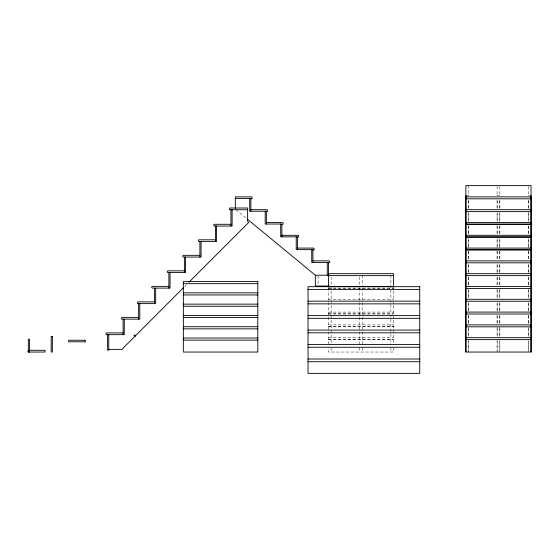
<?xml version="1.0" encoding="UTF-8"?>
<svg xmlns="http://www.w3.org/2000/svg" width="559" height="559" viewBox="0 0 559 559"><rect width="100%" height="100%" fill="white"/><g stroke="black" fill="none" stroke-linecap="round" stroke-linejoin="round"><path stroke-width="0.42" stroke-dasharray="2.79 2.1" d="M468.603 352.037L468.603 340.724M468.603 336.378L468.603 327.679M468.603 323.326L468.603 315.5M468.603 311.153L468.603 302.454M468.603 298.101L468.603 289.401M468.603 285.055L468.603 276.356M468.603 272.876L468.603 264.176M468.603 251.131L468.603 259.83L468.603 250.488M468.603 247.651L468.603 238.085M468.603 233.732L468.603 225.906M468.603 221.553L468.603 211.987M468.603 208.507L468.603 199.808M497.112 352.037L497.112 340.724M497.112 336.378L497.112 327.679M497.112 323.326L497.112 315.5M497.112 311.153L497.112 302.454M497.112 298.101L497.112 289.401M497.112 285.055L497.112 276.356M497.112 272.876L497.112 264.176M497.112 251.131L497.112 259.83L497.112 250.488M497.112 247.651L497.112 238.085M497.112 233.732L497.112 225.906M497.112 221.553L497.112 211.987M497.112 208.507L497.112 199.808M499.823 351.164L499.823 340.724M499.823 336.378L499.823 327.679M499.823 323.326L499.823 315.5M499.823 311.153L499.823 302.454M499.823 298.101L499.823 289.401M499.823 285.055L499.823 276.356M499.823 272.876L499.823 264.176M499.823 251.131L499.823 259.83L499.823 250.488M499.823 247.651L499.823 238.085M499.823 233.732L499.823 225.906M499.823 221.553L499.823 211.987M499.823 208.507L499.823 199.808M528.332 351.164L528.332 340.724M528.332 336.378L528.332 327.679M528.332 323.326L528.332 315.5M528.332 311.153L528.332 302.454M528.332 298.101L528.332 289.401M528.332 285.055L528.332 276.356M528.332 272.876L528.332 264.176M528.332 251.131L528.332 259.83L528.332 250.488M528.332 247.651L528.332 238.085M528.332 233.732L528.332 225.906M528.332 221.553L528.332 211.987M528.332 208.507L528.332 199.808M184.575 286.606L187.041 284.14M466.562 195.461L468.603 195.461M497.112 195.461L499.823 195.461M528.332 195.461L529.694 195.461M328.419 288.032L393.585 288.032M328.419 288.423L393.585 288.423M328.419 299.282L393.585 299.282M328.419 312.083L393.585 312.083M328.419 313.634L393.585 313.634M328.419 314.018L393.585 314.018M328.419 324.884L393.585 324.884M328.419 326.435L393.585 326.435M328.419 326.819L393.585 326.819M328.419 337.685L393.585 337.685M328.419 339.236L393.585 339.236M328.419 339.62L393.585 339.62M236.003 209.772L246.757 218.653M528.332 186.454L528.332 195.874M528.332 200.136L528.332 208.675M528.332 212.085L528.332 221.476M528.332 225.738L528.332 234.27M528.332 238.539L528.332 247.071M528.332 264.141L528.332 272.673M528.332 276.943L528.332 285.474M528.332 288.884L528.332 298.275M528.332 302.538L528.332 311.077M528.332 315.339L528.332 323.871M528.332 327.288L528.332 336.672M528.332 340.941L528.332 351.178M499.823 186.454L499.823 195.874M499.823 200.136L499.823 208.675M499.823 212.085L499.823 221.476M499.823 225.738L499.823 234.27M499.823 238.539L499.823 247.071M499.823 264.141L499.823 272.673M499.823 276.943L499.823 285.474M499.823 288.884L499.823 298.275M499.823 302.538L499.823 311.077M499.823 315.339L499.823 323.871M499.823 327.288L499.823 336.672M499.823 340.941L499.823 351.178M497.112 186.454L497.112 195.874M497.112 200.136L497.112 208.675M497.112 212.085L497.112 221.476M497.112 225.738L497.112 234.27M497.112 238.539L497.112 247.071M497.112 264.141L497.112 272.673M497.112 276.943L497.112 285.474M497.112 288.884L497.112 298.275M497.112 302.538L497.112 311.077M497.112 315.339L497.112 323.871M497.112 327.288L497.112 336.672M497.112 340.941L497.112 351.178M468.603 185.63L468.603 195.874M468.603 200.136L468.603 208.675M468.603 212.085L468.603 221.476M468.603 225.738L468.603 234.27M468.603 238.539L468.603 247.071M468.603 264.141L468.603 272.673M468.603 276.943L468.603 285.474M468.603 288.884L468.603 298.275M468.603 302.538L468.603 311.077M468.603 315.339L468.603 323.871M468.603 327.288L468.603 336.672M468.603 340.941L468.603 351.178M393.585 286.019L393.585 344.218M393.585 347.691L393.585 352.037L328.419 352.037L328.419 347.691M390.867 275.231L390.867 344.218M390.867 347.691L390.867 352.037M362.358 275.231L362.358 286.019M362.358 287.759L362.358 344.218M362.358 347.691L362.358 352.037M359.647 276.894L359.647 285.474M359.647 287.759L359.647 344.218M359.647 347.691L359.647 352.037M331.138 276.894L331.138 285.474M331.138 286.019L331.138 344.218M331.138 347.691L331.138 352.037M328.419 287.759L328.419 344.218M318.057 276.062L318.057 285.195"/><path stroke-width="0.84" d="M531.05 195.461L531.05 352.037L465.885 352.037L465.885 195.461M183.338 287.836L121.89 349.389L108.753 349.389M188.886 282.288L248.713 222.461L247.616 221.364L247.616 208.004L230.161 208.004A0.873 0.873 0 0 0 229.288 208.877A0.873 0.873 0 0 0 230.161 209.751L247.616 209.751M465.885 196.88L531.05 196.88M235.325 198.431L250.844 198.431L250.844 211.232M250.844 198.822L251.424 198.822A0.992 0.992 0 0 0 251.424 196.88L235.325 196.88L235.325 208.388M465.885 198.822L531.05 198.822M250.844 209.681L266.943 209.681A0.992 0.992 0 0 1 266.943 211.623L266.357 211.623M465.885 209.681L531.05 209.681M465.885 211.623L531.05 211.623M266.357 222.482L282.456 222.482A0.992 0.992 0 0 1 282.456 224.418L281.876 224.418M465.885 222.482L531.05 222.482M465.885 224.033L531.05 224.033M230.937 224.299L214.649 224.299A0.873 0.873 0 0 0 213.776 225.172A0.873 0.873 0 0 0 214.649 226.046L232.104 226.046L232.104 209.751M465.885 224.418L531.05 224.418M281.876 235.283L297.968 235.283A0.992 0.992 0 0 1 297.968 237.219L297.388 237.219M465.885 235.283L531.05 235.283M465.885 236.834L531.05 236.834M465.885 237.219L531.05 237.219M215.425 239.811L199.13 239.811A0.873 0.873 0 0 0 198.256 240.684A0.873 0.873 0 0 0 199.13 241.558L216.585 241.558L216.585 226.046M297.388 248.084L313.487 248.084A0.992 0.992 0 0 1 313.487 250.02L312.907 250.02M465.885 248.084L531.05 248.084M465.885 249.635L531.05 249.635M465.885 250.02L531.05 250.02M199.905 255.33L183.618 255.33A0.873 0.873 0 0 0 182.744 256.204A0.873 0.873 0 0 0 183.618 257.07L201.072 257.07L201.072 241.558M312.907 260.878L328.999 260.878A0.992 0.992 0 0 1 328.999 262.821L328.419 262.821M465.885 260.878L531.05 260.878M465.885 262.821L531.05 262.821M184.393 270.842L168.098 270.842A0.873 0.873 0 0 0 167.225 271.716A0.873 0.873 0 0 0 168.098 272.589L185.553 272.589L185.553 257.07M328.419 273.679L393.585 273.679L393.585 287.179M465.885 273.679L531.05 273.679M247.434 219.205L315.346 275.231L328.971 275.231M328.419 275.622L393.585 275.622M465.885 275.622L531.05 275.622M183.338 283.665L257.811 283.665M329.328 286.019L315.346 286.019L315.346 275.231M168.874 286.362L152.586 286.362A0.873 0.873 0 0 0 151.713 287.228A0.873 0.873 0 0 0 152.586 288.102L170.041 288.102L170.041 272.589M328.419 286.481L393.585 286.481M465.885 286.481L531.05 286.481M465.885 288.423L531.05 288.423M308.03 289.401L419.739 289.401M183.338 292.846L257.811 292.846M183.338 294.963L257.811 294.963M465.885 299.282L531.05 299.282M308.03 301.154L419.739 301.154M465.885 301.224L531.05 301.224M154.522 301.874L138.234 301.874A0.873 0.873 0 0 0 137.36 302.747A0.873 0.873 0 0 0 138.234 303.621L155.688 303.621L155.688 288.102M308.03 303.865L419.739 303.865M183.338 304.138L257.811 304.138M183.338 306.255L257.811 306.255M465.885 312.083L531.05 312.083M465.885 314.018L531.05 314.018M183.338 315.437L257.811 315.437M308.03 315.618L419.739 315.618M138.625 317.386L122.33 317.386A0.873 0.873 0 0 0 121.457 318.26A0.873 0.873 0 0 0 122.33 319.133L139.785 319.133L139.785 303.621M183.338 317.554L257.811 317.554M308.03 318.33L419.739 318.33M465.885 324.884L531.05 324.884M183.338 326.729L257.811 326.729M465.885 326.819L531.05 326.819M183.338 328.846L257.811 328.846M308.03 330.083L419.739 330.083M308.03 332.801L419.739 332.801M123.106 332.905L106.818 332.905A0.873 0.873 0 0 0 105.944 333.779A0.873 0.873 0 0 0 106.818 334.652L124.273 334.652L124.273 319.133M465.885 337.685L531.05 337.685M183.338 338.02L257.811 338.02M465.885 339.62L531.05 339.62M183.338 340.145L257.811 340.145M308.03 344.554L419.739 344.554M308.03 347.265L419.739 347.265M29.683 350.29L45.111 350.29L45.111 352.037L28.32 352.037L28.32 339.236L29.48 339.236L29.48 352.037M308.03 359.018L419.739 359.018M308.03 361.729L419.739 361.729M531.05 352.037L531.05 185.63L465.885 185.63L465.885 352.037M328.419 287.179L328.419 262.437L311.74 262.437L311.74 249.635M327.26 262.437L327.26 275.231M312.907 262.437L312.907 249.635L296.228 249.635L296.228 236.834M297.388 249.635L297.388 236.834L280.709 236.834L280.709 224.033M281.876 236.834L281.876 224.033L265.197 224.033L265.197 211.232M266.357 224.033L266.357 211.232L249.677 211.232L249.677 198.431M230.937 209.751L230.937 226.046M215.425 226.046L215.425 241.558M199.905 241.558L199.905 257.07M184.393 257.07L184.393 272.589M168.874 272.589L168.874 288.102M154.522 288.102L154.522 303.621M138.625 303.621L138.625 319.133M123.106 319.133L123.106 334.652M108.753 334.652L108.753 350.165L107.594 350.165L107.594 334.652M28.823 352.037A0.873 0.873 0 0 1 27.95 351.164A0.873 0.873 0 0 1 28.823 350.29M257.811 281.547L183.338 281.547L183.338 352.037L257.811 352.037L257.811 281.547M419.739 286.683L308.03 286.683L308.03 373.37L419.739 373.37L419.739 286.683M52.336 336.518L51.176 336.518L51.176 352.037L52.336 352.037L52.336 336.518M84.737 340.249L68.638 340.249L68.638 341.801L84.157 341.801L84.737 342.192A0.992 0.992 0 0 0 84.737 340.249M135.054 336.12L133.957 335.03L135.054 336.127"/></g></svg>
